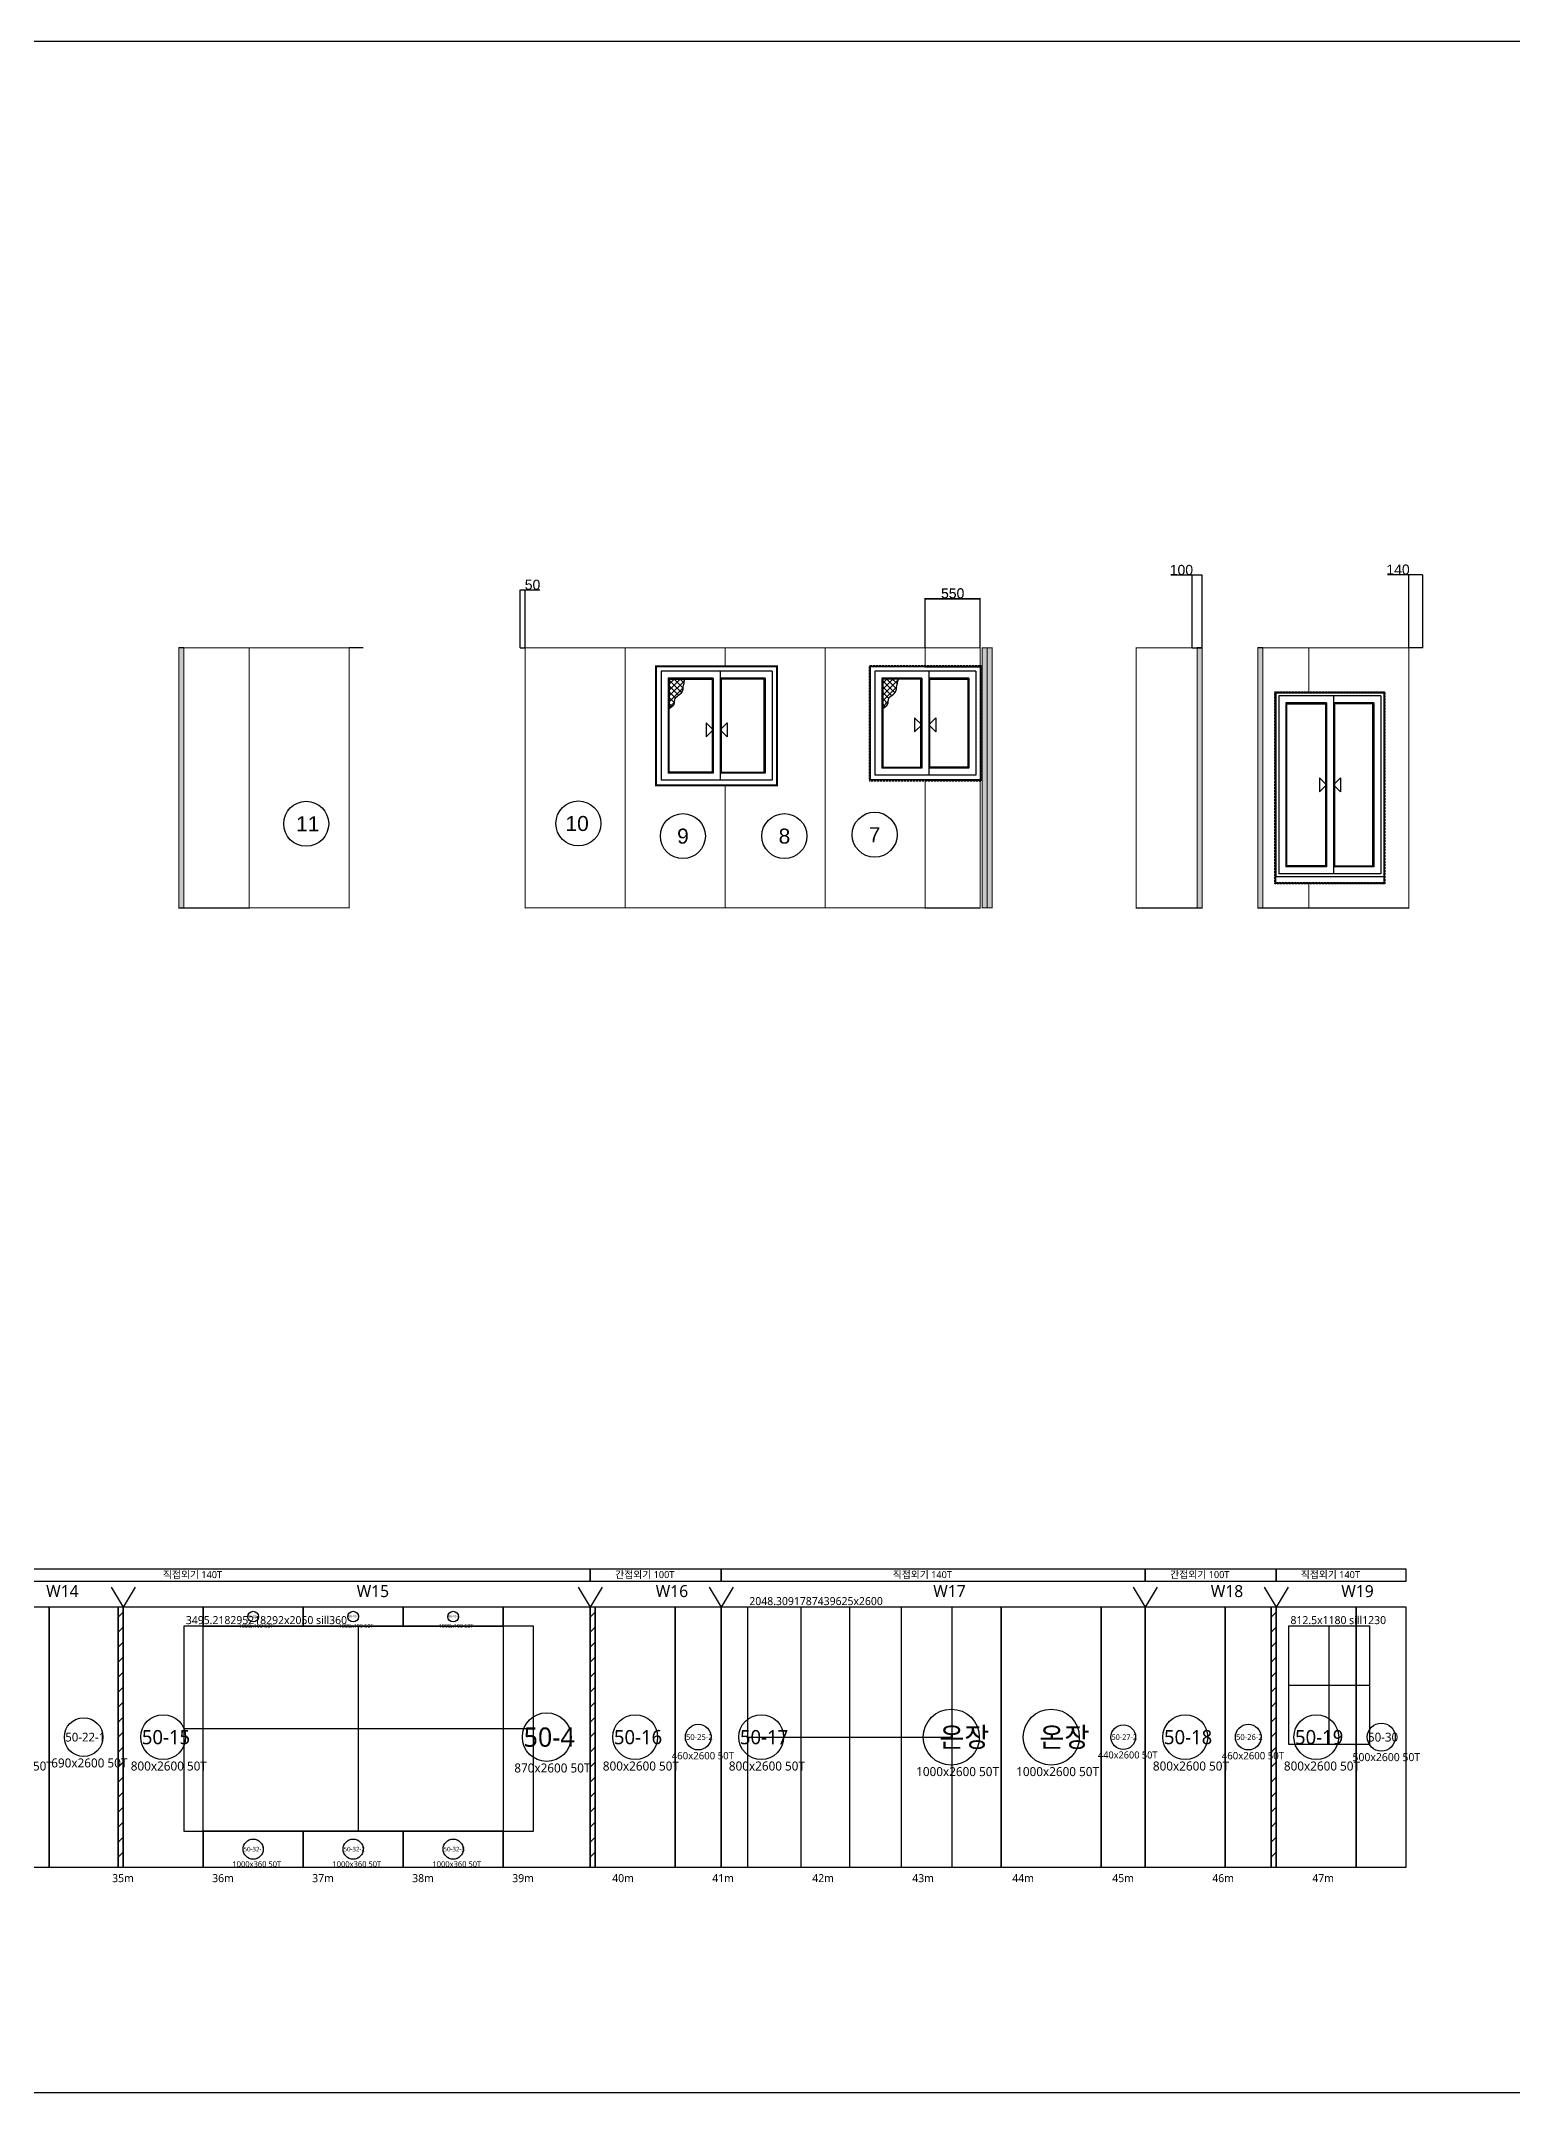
# Model space of a CAD drawing. Header units: millimetres. Extents: x 55547 to 190849, y 191990 to 326950.
# Drawn here: x 94789 to 109507, y 279763 to 300279 of the extents above; entities that cross this region are included whole.
import ezdxf
from ezdxf.enums import TextEntityAlignment as Align

# ---------------------------------------------------------------- set-up
doc = ezdxf.new("R2010")
doc.units = ezdxf.units.MM
doc.linetypes.add('HID', pattern=[3, 2, -1])
doc.layers.get('Defpoints').update_dxf_attribs({"color": 144})
for name, color, linetype in [('000_50T 1pcs', 3, 'Continuous'), ('000_90T 2pcs', 4, 'Continuous'), ('000_90T 갯수', 2, 'Continuous'), ('000_삭제분', 4, 'Continuous'), ('AA-DWXM-WIND', 4, 'Continuous'), ('ELEV_INSUL', 4, 'Continuous'), ('ELEV_INSUL_LAP', 30, 'Continuous'), ('ELEV_INSUL_TXT', 2, 'Continuous'), ('ELEV_OUTLINE', 7, 'Continuous'), ('ELEV_TEXT', 7, 'Continuous'), ('ELEV_WALL_DIV', 8, 'Continuous'), ('ELEV_WINDOW', 5, 'Continuous'), ('HAT', 9, 'Continuous'), ('WID', 4, 'Continuous')]:
    doc.layers.add(name, color=color, linetype=linetype)
doc.styles.add('ELEV_KR', font='malgun.ttf')
doc.styles.get("Standard").update_dxf_attribs({"font": 'arial.ttf'})
doc.dimstyles.new('ISO-25', dxfattribs={"dimtxt": 2.5, "dimasz": 2.5, "dimexe": 1.25, "dimexo": 0.625, "dimtad": 1, "dimtxsty": 'Standard', "dimcen": 2.5, "dimadec": 0, "dimazin": 0, "dimtfac": 1, "dimtmove": 0, "dimatfit": 3, "dimfxl": 1, "dimarcsym": 0})

# ---------------------------------------------------------------- blocks, each defined once
blk = doc.blocks.new('*D594')
at = {"layer": '000_50T 1pcs', "color": 0, "lineweight": -2, "transparency": 16777216}
for p, q in [((108467, 294942), (108252, 294942)), ((108467, 294213), (108467, 294943)), ((108604, 294942), (108469, 294942)), ((108607, 294213), (108607, 294943))]:
    blk.add_line(p, q, dxfattribs=at)
at = {"layer": '000_50T 1pcs', "color": 0, "transparency": 16777216}
for points in [[(108469, 294942), (108469, 294941), (108467, 294942)], [(108604, 294942), (108604, 294941), (108607, 294942)]]:
    blk.add_solid(points, dxfattribs=at)
at = {"layer": 'Defpoints', "color": 0, "transparency": 16777216}
for p in [(108467, 294942), (108467, 294213), (108607, 294213)]:
    blk.add_point(p, dxfattribs=at)
at = {"layer": '000_50T 1pcs', "color": 0, "lineweight": 30, "transparency": 16777216, "insert": (108358, 294994), "char_height": 100, "attachment_point": 5}
blk.add_mtext('140', dxfattribs=at)
blk = doc.blocks.new('*D595')
at = {"layer": '000_50T 1pcs', "color": 0, "lineweight": -2, "transparency": 16777216}
for p, q in [((106301, 294939), (106086, 294939)), ((106301, 294213), (106301, 294940)), ((106398, 294939), (106303, 294939)), ((106401, 294213), (106401, 294940))]:
    blk.add_line(p, q, dxfattribs=at)
at = {"layer": '000_50T 1pcs', "color": 0, "transparency": 16777216}
for points in [[(106303, 294939), (106303, 294938), (106301, 294939)], [(106398, 294939), (106398, 294938), (106401, 294939)]]:
    blk.add_solid(points, dxfattribs=at)
at = {"layer": 'Defpoints', "color": 0, "transparency": 16777216}
for p in [(106301, 294939), (106301, 294213), (106401, 294213)]:
    blk.add_point(p, dxfattribs=at)
at = {"layer": '000_50T 1pcs', "color": 0, "lineweight": 30, "transparency": 16777216, "insert": (106192, 294990), "char_height": 100, "attachment_point": 5}
blk.add_mtext('100', dxfattribs=at)
blk = doc.blocks.new('*D596')
at = {"layer": '000_50T 1pcs', "color": 0, "lineweight": -2, "transparency": 16777216}
for p, q in [((99580, 294213), (99580, 294792)), ((99582, 294791), (99627, 294791)), ((99630, 294213), (99630, 294792)), ((99630, 294791), (99776, 294791))]:
    blk.add_line(p, q, dxfattribs=at)
at = {"layer": '000_50T 1pcs', "color": 0, "transparency": 16777216}
for points in [[(99582, 294791), (99582, 294790), (99580, 294791)], [(99627, 294791), (99627, 294790), (99630, 294791)]]:
    blk.add_solid(points, dxfattribs=at)
at = {"layer": 'Defpoints', "color": 0, "transparency": 16777216}
for p in [(99630, 294791), (99580, 294213), (99630, 294213)]:
    blk.add_point(p, dxfattribs=at)
at = {"layer": '000_50T 1pcs', "color": 0, "lineweight": 30, "transparency": 16777216, "insert": (99704, 294842), "char_height": 100, "attachment_point": 5}
blk.add_mtext('50', dxfattribs=at)
blk = doc.blocks.new('*D597')
at = {"layer": '000_90T 2pcs', "color": 0, "lineweight": -2, "transparency": 16777216}
for p, q in [((103630, 294213), (103630, 294707)), ((103632, 294706), (104177, 294706)), ((104180, 294213), (104180, 294707))]:
    blk.add_line(p, q, dxfattribs=at)
at = {"layer": '000_90T 2pcs', "color": 0, "transparency": 16777216}
for points in [[(103632, 294706), (103632, 294705), (103630, 294706)], [(104177, 294706), (104177, 294705), (104180, 294706)]]:
    blk.add_solid(points, dxfattribs=at)
at = {"layer": 'Defpoints', "color": 0, "transparency": 16777216}
for p in [(104180, 294706), (103630, 294213), (104180, 294213)]:
    blk.add_point(p, dxfattribs=at)
at = {"layer": '000_90T 2pcs', "color": 0, "lineweight": 30, "transparency": 16777216, "insert": (103905, 294757), "char_height": 100, "attachment_point": 5}
blk.add_mtext('550', dxfattribs=at)
blk = doc.blocks.new('*D630')
at = {"layer": '000_삭제분', "color": 0, "lineweight": -2, "transparency": 16777216}
for p, q in [((103630, 294211), (103630, 294705)), ((103632, 294703), (104177, 294703)), ((104180, 294211), (104180, 294705))]:
    blk.add_line(p, q, dxfattribs=at)
at = {"layer": '000_삭제분', "color": 0, "transparency": 16777216}
for points in [[(103632, 294704), (103632, 294703), (103630, 294703)], [(104177, 294704), (104177, 294703), (104180, 294703)]]:
    blk.add_solid(points, dxfattribs=at)
at = {"layer": 'Defpoints', "color": 0, "transparency": 16777216}
for p in [(104180, 294703), (103630, 294210), (104180, 294210)]:
    blk.add_point(p, dxfattribs=at)
at = {"layer": '000_삭제분', "color": 0, "lineweight": 30, "transparency": 16777216, "insert": (103905, 294755), "char_height": 100, "attachment_point": 5}
blk.add_mtext('550', dxfattribs=at)

msp = doc.modelspace()

# ---------------------------------------------------------------- hatches: boundary and pattern name
at = {"layer": '000_50T 1pcs', "transparency": 33554687}
h = msp.add_hatch(dxfattribs=at)
h.set_pattern_fill('HOUND', color=1)
h.set_pattern_definition([(0, (-195168.5485, 98724.4668), (6.35, 1.5875), [25.4, -12.7]), (90, (-195168.5485, 98724.4668), (-1.5875, -6.35), [25.4, -12.7])])
h.paths.add_polyline_path([(96165.556, 294212.666), (96215.556, 294212.666), (96215.556, 291612.041), (96165.556, 291612.041)])
h = msp.add_hatch(dxfattribs=at)
h.set_pattern_fill('HOUND', color=1)
h.set_pattern_definition([(0, (-203202.8365, 98724.4668), (6.35, 1.5875), [25.4, -12.7]), (90, (-203202.8365, 98724.4668), (-1.5875, -6.35), [25.4, -12.7])])
h.paths.add_polyline_path([(104199.844, 294212.666), (104249.844, 294212.666), (104249.844, 291612.041), (104199.844, 291612.041)])
h = msp.add_hatch(dxfattribs=at)
h.set_pattern_fill('HOUND', color=1)
h.set_pattern_definition([(0, (-203252.8365, 98724.4668), (6.35, 1.5875), [25.4, -12.7]), (90, (-203252.8365, 98724.4668), (-1.5875, -6.35), [25.4, -12.7])])
h.paths.add_polyline_path([(104249.844, 294212.666), (104299.844, 294212.666), (104299.844, 291612.041), (104249.844, 291612.041)])
h = msp.add_hatch(dxfattribs=at)
h.set_pattern_fill('HOUND', color=1)
h.set_pattern_definition([(0, (-205353.7542, 98725.7168), (6.35, 1.5875), [25.4, -12.7]), (90, (-205353.7542, 98725.7168), (-1.5875, -6.35), [25.4, -12.7])])
h.paths.add_polyline_path([(106350.761, 294213.916), (106400.761, 294213.916), (106400.761, 291613.291), (106350.761, 291613.291)])
h = msp.add_hatch(dxfattribs=at)
h.set_pattern_fill('HOUND', color=1)
h.set_pattern_definition([(0, (-205959.9525, 98724.4668), (6.35, 1.5875), [25.4, -12.7]), (90, (-205959.9525, 98724.4668), (-1.5875, -6.35), [25.4, -12.7])])
h.paths.add_polyline_path([(106956.96, 294212.666), (107006.96, 294212.666), (107006.96, 291612.041), (106956.96, 291612.041)])
at = {"layer": 'HAT'}
h = msp.add_hatch(dxfattribs=at)
h.set_pattern_fill('NET', color=256, scale=13, angle=45, style=0)
h.set_pattern_definition([(45, (160630.25, 315874.453), (-29.185832, 29.185832), []), (135, (160630.25, 315874.453), (-29.185832, -29.185832), [])])
h.paths.add_polyline_path([(101069.844, 293604.254), (101083.877, 293615.676), (101111.395, 293635.615), (101119.557, 293646.491), (101124.091, 293658.274), (101124.997, 293674.588), (101127.718, 293691.808), (101130.438, 293706.31), (101139.506, 293718.092), (101152.202, 293728.062), (101164.897, 293738.938), (101176.686, 293749.814), (101193.009, 293763.409), (101202.983, 293777.005), (101208.424, 293796.944), (101209.331, 293814.165), (101212.958, 293836.823), (101219.306, 293859.482), (101221.12, 293879.421), (101224.747, 293889.391), (101227.467, 293897.666), (101069.844, 293897.666)])
h = msp.add_hatch(dxfattribs=at)
h.set_pattern_fill('NET', color=256, scale=13, angle=45, style=0)
h.set_pattern_definition([(45, (158495.25, 315874.453), (-29.185832, 29.185832), []), (135, (158495.25, 315874.453), (-29.185832, -29.185832), [])])
h.paths.add_polyline_path([(103204.844, 293604.254), (103218.877, 293615.676), (103246.395, 293635.615), (103254.557, 293646.491), (103259.091, 293658.274), (103259.997, 293674.588), (103262.718, 293691.808), (103265.438, 293706.31), (103274.506, 293718.092), (103287.202, 293728.062), (103299.897, 293738.938), (103311.686, 293749.814), (103328.009, 293763.409), (103337.983, 293777.005), (103343.424, 293796.944), (103344.331, 293814.165), (103347.958, 293836.823), (103354.306, 293859.482), (103356.12, 293879.421), (103359.747, 293889.391), (103362.467, 293897.666), (103204.844, 293897.666)])

# ---------------------------------------------------------------- linework, layer by layer
msp.add_lwpolyline([(55546.931, 300278.92), (141605.298, 300278.92), (141605.298, 279762.542), (55546.931, 279762.542)], close=True)
at = {"layer": '000_50T 1pcs', "color": 1, "const_width": 10}
for points in [[(96165.556, 294212.666), (96215.556, 294212.666), (96215.556, 291612.041), (96165.556, 291612.041)], [(104199.844, 294212.666), (104249.844, 294212.666), (104249.844, 291612.041), (104199.844, 291612.041)], [(104249.844, 294212.666), (104299.844, 294212.666), (104299.844, 291612.041), (104249.844, 291612.041)], [(106350.761, 294213.916), (106400.761, 294213.916), (106400.761, 291613.291), (106350.761, 291613.291)], [(106956.96, 294212.666), (107006.96, 294212.666), (107006.96, 291612.041), (106956.96, 291612.041)]]:
    msp.add_lwpolyline(points, close=True, dxfattribs=at)
at = {"layer": '000_50T 1pcs', "lineweight": 30}
for points in [[(99579.844, 294212.666), (99629.844, 294212.666)], [(106300.761, 294212.666), (106400.761, 294212.666)], [(107006.96, 294212.666), (106956.96, 294212.666)], [(108606.96, 294212.666), (108466.96, 294212.666)]]:
    msp.add_lwpolyline(points, dxfattribs=at)
at = {"layer": '000_50T 1pcs', "lineweight": 30, "const_width": 10}
for points in [[(106400.761, 294212.666), (105740.761, 294212.666), (105740.761, 291612.666), (106400.761, 291612.666)], [(106956.96, 294212.666), (107466.96, 294212.666), (107466.96, 293762.666), (107136.96, 293762.666), (107136.96, 291862.666), (107466.96, 291862.666), (107466.96, 291612.666), (107006.96, 291612.666), (106956.96, 291612.666)], [(107466.96, 294212.666), (107466.96, 293762.666), (108216.96, 293762.666), (108216.96, 291862.666), (107466.96, 291862.666), (107466.96, 291612.666), (108466.96, 291612.666), (108466.96, 294213.291)]]:
    msp.add_lwpolyline(points, close=True, dxfattribs=at)
at = {"layer": '000_90T 2pcs', "lineweight": 30, "const_width": 10}
for points in [[(96165.556, 294212.666), (96870.556, 294212.666), (96870.556, 291612.666), (96165.556, 291612.666)], [(101629.844, 294212.666), (101629.844, 294022.666), (100944.844, 294022.666), (100944.844, 292842.666), (101629.844, 292842.666), (101629.844, 291612.666), (100629.844, 291612.666), (100629.844, 294212.666)], [(101629.844, 294212.666), (101629.844, 294032.666), (101629.844, 294022.666), (102144.844, 294022.666), (102144.844, 292842.666), (101629.844, 292842.666), (101629.844, 291612.666), (102629.844, 291612.666), (102629.844, 294212.666)], [(103629.844, 294212.666), (103629.844, 294022.666), (103079.844, 294022.666), (103079.844, 292892.666), (103629.844, 292892.666), (103629.844, 291612.666), (102629.844, 291612.666), (102629.844, 294212.666)], [(104179.844, 294022.666), (103629.844, 294022.666), (103629.844, 294212.666), (104179.844, 294212.666)], [(104179.844, 292892.666), (103629.844, 292892.666), (103629.844, 291612.666), (104179.844, 291612.666)]]:
    msp.add_lwpolyline(points, close=True, dxfattribs=at)
at = {"layer": '000_90T 2pcs', "lineweight": 30}
for points in [[(96215.556, 294212.666), (96165.556, 294212.666)], [(98010.556, 294212.666), (97870.556, 294212.666)]]:
    msp.add_lwpolyline(points, dxfattribs=at)
at = {"layer": '000_90T 2pcs', "const_width": 10}
for points in [[(97870.556, 294212.666), (97870.556, 291612.666), (96870.556, 291612.666), (96870.556, 294212.666)], [(100629.844, 294212.666), (100629.844, 291612.666), (99629.844, 291612.666), (99629.844, 294212.666)]]:
    msp.add_lwpolyline(points, close=True, dxfattribs=at)
at = {"layer": '000_90T 갯수', "color": 2, "lineweight": 30}
for centre in [(97440.585, 292452.7), (100162.442, 292455.499), (103124.494, 292343.546), (101207.299, 292329.552), (102221.873, 292329.552)]:
    msp.add_circle(centre, 225, dxfattribs=at)
at = {"layer": '000_삭제분', "color": 1, "lineweight": 30, "const_width": 10, "elevation": 0}
for points in [[(96165.556, 294210.166), (96870.556, 294210.166), (96870.556, 291610.166), (96165.556, 291610.166)], [(104179.844, 294020.166), (103629.844, 294020.166), (103629.844, 294210.166), (104179.844, 294210.166)], [(106400.761, 294210.166), (105740.761, 294210.166), (105740.761, 291610.166), (106400.761, 291610.166)], [(106956.96, 294210.166), (107466.96, 294210.166), (107466.96, 293760.166), (107136.96, 293760.166), (107136.96, 291860.166), (107466.96, 291860.166), (107466.96, 291610.166), (107006.96, 291610.166), (106956.96, 291610.166)], [(107466.96, 294210.166), (107466.96, 293760.166), (108216.96, 293760.166), (108216.96, 291860.166), (107466.96, 291860.166), (107466.96, 291610.166), (108466.96, 291610.166), (108466.96, 294210.791)], [(104179.844, 292890.166), (103629.844, 292890.166), (103629.844, 291610.166), (104179.844, 291610.166)]]:
    msp.add_lwpolyline(points, close=True, dxfattribs=at)
at = {"layer": '000_삭제분', "color": 1, "lineweight": 30, "elevation": 0}
for points in [[(96215.556, 294210.166), (96165.556, 294210.166)], [(106300.761, 294210.166), (106400.761, 294210.166)], [(107006.96, 294210.166), (106956.96, 294210.166)]]:
    msp.add_lwpolyline(points, dxfattribs=at)
at = {"layer": 'AA-DWXM-WIND'}
for p, q in [((102144.844, 294022.666), (100944.844, 294022.666)), ((102144.844, 294022.666), (102144.844, 292842.666)), ((104179.844, 294022.666), (103079.844, 294022.666)), ((103079.844, 294022.666), (103079.844, 292892.666)), ((104179.844, 294022.666), (104179.844, 292892.666)), ((102099.844, 293977.666), (100989.844, 293977.666)), ((100989.844, 293977.666), (100989.844, 292887.666)), ((101509.844, 293907.666), (101059.844, 293907.666)), ((101059.844, 293907.666), (101059.844, 292957.666)), ((101509.844, 293907.666), (101509.844, 292957.666)), ((101579.844, 293977.666), (101579.844, 292887.666)), ((102029.844, 293907.666), (101579.844, 293907.666)), ((102029.844, 293907.666), (102029.844, 292957.666)), ((102099.844, 293977.666), (102099.844, 292887.666)), ((104134.844, 293977.666), (103124.844, 293977.666)), ((103124.844, 293977.666), (103124.844, 292937.666)), ((103594.844, 293907.666), (103194.844, 293907.666)), ((103194.844, 293907.666), (103194.844, 293007.666)), ((103594.844, 293907.666), (103594.844, 293007.666)), ((103664.844, 293977.666), (103664.844, 292937.666)), ((104064.844, 293907.666), (103664.844, 293907.666)), ((104064.844, 293907.666), (104064.844, 293007.666)), ((104134.844, 293977.666), (104134.844, 292937.666)), ((103594.844, 293007.666), (103194.844, 293007.666)), ((104064.844, 293007.666), (103664.844, 293007.666)), ((102099.844, 292887.666), (100989.844, 292887.666)), ((101509.844, 292957.666), (101059.844, 292957.666)), ((102029.844, 292957.666), (101579.844, 292957.666)), ((104179.844, 292892.666), (103079.844, 292892.666)), ((104134.844, 292937.666), (103124.844, 292937.666))]:
    msp.add_line(p, q, dxfattribs=at)
at = {"layer": 'AA-DWXM-WIND', "color": 4, "linetype": 'Continuous'}
for p, q in [((108216.96, 293762.666), (107136.96, 293762.666)), ((107136.96, 293762.666), (107136.96, 291922.666)), ((108186.96, 293732.666), (107166.96, 293732.666)), ((107166.96, 293732.666), (107166.96, 291952.666)), ((107641.96, 293662.666), (107236.96, 293662.666)), ((107236.96, 293662.666), (107236.96, 292022.666)), ((107641.96, 293662.666), (107641.96, 292022.666)), ((107711.96, 293732.666), (107711.96, 291952.666)), ((108116.96, 293662.666), (107711.96, 293662.666)), ((108116.96, 293662.666), (108116.96, 292022.666)), ((108186.96, 293732.666), (108186.96, 291952.666)), ((108216.96, 293762.666), (108216.96, 291922.666)), ((108186.96, 291952.666), (107166.96, 291952.666)), ((107641.96, 292022.666), (107236.96, 292022.666)), ((108116.96, 292022.666), (107711.96, 292022.666)), ((108216.96, 291922.666), (107136.96, 291922.666))]:
    msp.add_line(p, q, dxfattribs=at)
at = {"layer": 'AA-DWXM-WIND', "color": 7, "linetype": 'HID', "const_width": 10}
msp.add_lwpolyline([(100934.844, 292832.666), (102154.844, 292832.666), (102154.844, 294032.666), (100934.844, 294032.666)], close=True, dxfattribs=at)
at = {"layer": 'AA-DWXM-WIND', "const_width": 10}
for points in [[(100944.844, 294022.666), (100944.844, 292842.666)], [(102144.844, 292842.666), (100944.844, 292842.666)]]:
    msp.add_lwpolyline(points, dxfattribs=at)
at = {"layer": 'AA-DWXM-WIND', "color": 7, "linetype": 'HID'}
for points in [[(104189.844, 294032.666), (103069.844, 294032.666), (103069.844, 292882.666), (104189.844, 292882.666)], [(108226.96, 291852.666), (107126.96, 291852.666), (107126.96, 293772.666), (108226.96, 293772.666)], [(108216.96, 291862.666), (107136.96, 291862.666), (107136.96, 293762.666), (108216.96, 293762.666)]]:
    msp.add_lwpolyline(points, close=True, dxfattribs=at)
at = {"layer": 'AA-DWXM-WIND', "color": 8, "linetype": 'Continuous'}
for points in [[(101499.844, 292967.666), (101069.844, 292967.666), (101069.844, 293897.666), (101499.844, 293897.666)], [(102019.844, 293897.666), (101589.844, 293897.666), (101589.844, 292967.666), (102019.844, 292967.666)], [(103584.844, 293897.666), (103204.844, 293897.666), (103204.844, 293017.666), (103584.844, 293017.666)], [(104054.844, 293017.666), (103674.844, 293017.666), (103674.844, 293897.666), (104054.844, 293897.666)], [(107631.96, 292032.666), (107246.96, 292032.666), (107246.96, 293652.666), (107631.96, 293652.666)], [(108106.96, 293652.666), (107721.96, 293652.666), (107721.96, 292032.666), (108106.96, 292032.666)]]:
    msp.add_lwpolyline(points, close=True, dxfattribs=at)
at = {"layer": 'AA-DWXM-WIND', "color": 7}
for points in [[(107571.249, 292913.377), (107571.249, 292771.955), (107641.96, 292842.666)], [(107782.67, 292913.377), (107782.67, 292771.955), (107711.96, 292842.666)]]:
    msp.add_lwpolyline(points, close=True, dxfattribs=at)
at = {"layer": 'ELEV_INSUL', "color": 30}
for p, q in [((100280.574, 285000.496), (92545.574, 285000.496)), ((100280.574, 284880.496), (100280.574, 285000.496)), ((105830.574, 285000.496), (101590.574, 285000.496)), ((101590.574, 285000.496), (101590.574, 284880.496)), ((105830.574, 284880.496), (105830.574, 285000.496)), ((108440.574, 285000.496), (107140.574, 285000.496)), ((107140.574, 285000.496), (107140.574, 284880.496)), ((108440.574, 284880.496), (108440.574, 285000.496)), ((92545.574, 284880.496), (100280.574, 284880.496)), ((101590.574, 284880.496), (105830.574, 284880.496)), ((107140.574, 284880.496), (108440.574, 284880.496))]:
    msp.add_line(p, q, dxfattribs=at)
at = {"layer": 'ELEV_INSUL', "color": 5}
for p, q in [((101590.574, 285000.496), (100280.574, 285000.496)), ((100280.574, 285000.496), (100280.574, 284880.496)), ((101590.574, 284880.496), (101590.574, 285000.496)), ((107140.574, 285000.496), (105830.574, 285000.496)), ((105830.574, 285000.496), (105830.574, 284880.496)), ((107140.574, 284880.496), (107140.574, 285000.496)), ((100280.574, 284880.496), (101590.574, 284880.496)), ((105830.574, 284880.496), (107140.574, 284880.496))]:
    msp.add_line(p, q, dxfattribs=at)
at = {"layer": 'ELEV_INSUL'}
for p, q in [((95490.574, 284820.496), (95610.574, 284620.496)), ((95730.574, 284820.496), (95610.574, 284620.496)), ((100160.574, 284820.496), (100280.574, 284620.496)), ((100400.574, 284820.496), (100280.574, 284620.496)), ((101470.574, 284820.496), (101590.574, 284620.496)), ((101710.574, 284820.496), (101590.574, 284620.496)), ((105710.574, 284820.496), (105830.574, 284620.496)), ((105950.574, 284820.496), (105830.574, 284620.496)), ((107020.574, 284820.496), (107140.574, 284620.496)), ((107260.574, 284820.496), (107140.574, 284620.496))]:
    msp.add_line(p, q, dxfattribs=at)
at = {"layer": 'ELEV_INSUL', "color": 6}
for p, q in [((94870.574, 284620.496), (94070.574, 284620.496)), ((94870.574, 282020.496), (94870.574, 284620.496)), ((95560.574, 284620.496), (94870.574, 284620.496)), ((94870.574, 284620.496), (94870.574, 282020.496)), ((95560.574, 282020.496), (95560.574, 284620.496)), ((96410.574, 284620.496), (95610.574, 284620.496)), ((95610.574, 284620.496), (95610.574, 282020.496)), ((96410.574, 282020.496), (96410.574, 284620.496)), ((97410.574, 284620.496), (96410.574, 284620.496)), ((96410.574, 284620.496), (96410.574, 284430.496)), ((97410.574, 284430.496), (97410.574, 284620.496)), ((98410.574, 284620.496), (97410.574, 284620.496)), ((97410.574, 284620.496), (97410.574, 284430.496)), ((98410.574, 284430.496), (98410.574, 284620.496)), ((99410.574, 284620.496), (98410.574, 284620.496)), ((98410.574, 284620.496), (98410.574, 284430.496)), ((100280.574, 284620.496), (99410.574, 284620.496)), ((99410.574, 284620.496), (99410.574, 282020.496)), ((99410.574, 284430.496), (99410.574, 284620.496)), ((100280.574, 282020.496), (100280.574, 284620.496)), ((101130.574, 284620.496), (100330.574, 284620.496)), ((100330.574, 284620.496), (100330.574, 282020.496)), ((101130.574, 282020.496), (101130.574, 284620.496)), ((101590.574, 284620.496), (101130.574, 284620.496)), ((101130.574, 284620.496), (101130.574, 282020.496)), ((101590.574, 282020.496), (101590.574, 284620.496)), ((102390.574, 284620.496), (101590.574, 284620.496)), ((101590.574, 284620.496), (101590.574, 282020.496)), ((102390.574, 282020.496), (102390.574, 284620.496)), ((104390.574, 284620.496), (103390.574, 284620.496)), ((103390.574, 284620.496), (103390.574, 282020.496)), ((104390.574, 282020.496), (104390.574, 284620.496)), ((105390.574, 284620.496), (104390.574, 284620.496)), ((104390.574, 284620.496), (104390.574, 282020.496)), ((105390.574, 282020.496), (105390.574, 284620.496)), ((105830.574, 284620.496), (105390.574, 284620.496)), ((105390.574, 284620.496), (105390.574, 282020.496)), ((105830.574, 282020.496), (105830.574, 284620.496)), ((106630.574, 284620.496), (105830.574, 284620.496)), ((105830.574, 284620.496), (105830.574, 282020.496)), ((106630.574, 282020.496), (106630.574, 284620.496)), ((107090.574, 284620.496), (106630.574, 284620.496)), ((106630.574, 284620.496), (106630.574, 282020.496)), ((107090.574, 282020.496), (107090.574, 284620.496)), ((107940.574, 284620.496), (107140.574, 284620.496)), ((107140.574, 284620.496), (107140.574, 282020.496)), ((107940.574, 282020.496), (107940.574, 284620.496)), ((108440.574, 284620.496), (107940.574, 284620.496)), ((107940.574, 284620.496), (107940.574, 282020.496)), ((108440.574, 282020.496), (108440.574, 284620.496)), ((96410.574, 284430.496), (97410.574, 284430.496)), ((97410.574, 284430.496), (98410.574, 284430.496)), ((98410.574, 284430.496), (99410.574, 284430.496)), ((97410.574, 282380.496), (96410.574, 282380.496)), ((96410.574, 282380.496), (96410.574, 282020.496)), ((97410.574, 282020.496), (97410.574, 282380.496)), ((98410.574, 282380.496), (97410.574, 282380.496)), ((97410.574, 282380.496), (97410.574, 282020.496)), ((98410.574, 282020.496), (98410.574, 282380.496)), ((99410.574, 282380.496), (98410.574, 282380.496)), ((98410.574, 282380.496), (98410.574, 282020.496)), ((99410.574, 282020.496), (99410.574, 282380.496)), ((94070.574, 282020.496), (94870.574, 282020.496)), ((94870.574, 282020.496), (95560.574, 282020.496)), ((95610.574, 282020.496), (96410.574, 282020.496)), ((96410.574, 282020.496), (97410.574, 282020.496)), ((97410.574, 282020.496), (98410.574, 282020.496)), ((98410.574, 282020.496), (99410.574, 282020.496)), ((99410.574, 282020.496), (100280.574, 282020.496)), ((100330.574, 282020.496), (101130.574, 282020.496)), ((101130.574, 282020.496), (101590.574, 282020.496)), ((101590.574, 282020.496), (102390.574, 282020.496)), ((103390.574, 282020.496), (104390.574, 282020.496)), ((104390.574, 282020.496), (105390.574, 282020.496)), ((105390.574, 282020.496), (105830.574, 282020.496)), ((105830.574, 282020.496), (106630.574, 282020.496)), ((106630.574, 282020.496), (107090.574, 282020.496)), ((107140.574, 282020.496), (107940.574, 282020.496)), ((107940.574, 282020.496), (108440.574, 282020.496))]:
    msp.add_line(p, q, dxfattribs=at)
at = {"layer": 'ELEV_INSUL_LAP'}
for p, q in [((95610.574, 284620.496), (95560.574, 284620.496)), ((95560.574, 284620.496), (95560.574, 282020.496)), ((95560.574, 284520.496), (95610.574, 284570.496)), ((95610.574, 282020.496), (95610.574, 284620.496)), ((100330.574, 284620.496), (100280.574, 284620.496)), ((100280.574, 284620.496), (100280.574, 282020.496)), ((100280.574, 284520.496), (100330.574, 284570.496)), ((100330.574, 282020.496), (100330.574, 284620.496)), ((107140.574, 284620.496), (107090.574, 284620.496)), ((107090.574, 284620.496), (107090.574, 282020.496)), ((107090.574, 284520.496), (107140.574, 284570.496)), ((107140.574, 282020.496), (107140.574, 284620.496)), ((95560.574, 284370.496), (95610.574, 284420.496)), ((100280.574, 284370.496), (100330.574, 284420.496)), ((107090.574, 284370.496), (107140.574, 284420.496)), ((95560.574, 284220.496), (95610.574, 284270.496)), ((100280.574, 284220.496), (100330.574, 284270.496)), ((107090.574, 284220.496), (107140.574, 284270.496)), ((95560.574, 284070.496), (95610.574, 284120.496)), ((95560.574, 283920.496), (95610.574, 283970.496)), ((100280.574, 284070.496), (100330.574, 284120.496)), ((100280.574, 283920.496), (100330.574, 283970.496)), ((107090.574, 284070.496), (107140.574, 284120.496)), ((107090.574, 283920.496), (107140.574, 283970.496)), ((95560.574, 283770.496), (95610.574, 283820.496)), ((100280.574, 283770.496), (100330.574, 283820.496)), ((107090.574, 283770.496), (107140.574, 283820.496)), ((95560.574, 283620.496), (95610.574, 283670.496)), ((100280.574, 283620.496), (100330.574, 283670.496)), ((107090.574, 283620.496), (107140.574, 283670.496)), ((95560.574, 283470.496), (95610.574, 283520.496)), ((95560.574, 283320.496), (95610.574, 283370.496)), ((100280.574, 283470.496), (100330.574, 283520.496)), ((100280.574, 283320.496), (100330.574, 283370.496)), ((107090.574, 283470.496), (107140.574, 283520.496)), ((107090.574, 283320.496), (107140.574, 283370.496)), ((95560.574, 283170.496), (95610.574, 283220.496)), ((100280.574, 283170.496), (100330.574, 283220.496)), ((107090.574, 283170.496), (107140.574, 283220.496)), ((95560.574, 283020.496), (95610.574, 283070.496)), ((100280.574, 283020.496), (100330.574, 283070.496)), ((107090.574, 283020.496), (107140.574, 283070.496)), ((95560.574, 282870.496), (95610.574, 282920.496)), ((95560.574, 282720.496), (95610.574, 282770.496)), ((100280.574, 282870.496), (100330.574, 282920.496)), ((100280.574, 282720.496), (100330.574, 282770.496)), ((107090.574, 282870.496), (107140.574, 282920.496)), ((107090.574, 282720.496), (107140.574, 282770.496)), ((95560.574, 282570.496), (95610.574, 282620.496)), ((100280.574, 282570.496), (100330.574, 282620.496)), ((107090.574, 282570.496), (107140.574, 282620.496)), ((95560.574, 282420.496), (95610.574, 282470.496)), ((95560.574, 282270.496), (95610.574, 282320.496)), ((100280.574, 282420.496), (100330.574, 282470.496)), ((100280.574, 282270.496), (100330.574, 282320.496)), ((107090.574, 282420.496), (107140.574, 282470.496)), ((107090.574, 282270.496), (107140.574, 282320.496)), ((95560.574, 282120.496), (95610.574, 282170.496)), ((100280.574, 282120.496), (100330.574, 282170.496)), ((107090.574, 282120.496), (107140.574, 282170.496)), ((95560.574, 282020.496), (95610.574, 282020.496)), ((100280.574, 282020.496), (100330.574, 282020.496)), ((107090.574, 282020.496), (107140.574, 282020.496))]:
    msp.add_line(p, q, dxfattribs=at)
at = {"layer": 'ELEV_INSUL_TXT', "color": 3}
for centre, radius in [((96910.574, 284525.496), 53.2), ((97910.574, 284525.496), 53.2), ((98910.574, 284525.496), 53.2), ((96010.574, 283320.496), 224), ((99845.574, 283320.496), 243.6), ((100730.574, 283320.496), 224), ((101990.574, 283320.496), 224), ((103890.574, 283320.496), 280), ((104890.574, 283320.496), 280), ((106230.574, 283320.496), 224), ((107540.574, 283320.496), 224), ((95215.574, 283320.496), 193.2), ((101360.574, 283320.496), 128.8), ((105610.574, 283320.496), 123.2), ((106860.574, 283320.496), 128.8), ((108190.574, 283320.496), 140), ((96910.574, 282200.496), 100.8), ((97910.574, 282200.496), 100.8), ((98910.574, 282200.496), 100.8)]:
    msp.add_circle(centre, radius, dxfattribs=at)
at = {"layer": 'ELEV_OUTLINE'}
for p, q in [((108440.574, 284620.496), (60500.574, 284620.496)), ((108440.574, 282020.496), (108440.574, 284620.496)), ((60500.574, 282020.496), (108440.574, 282020.496))]:
    msp.add_line(p, q, dxfattribs=at)
at = {"layer": 'ELEV_WALL_DIV'}
for p, q in [((95610.574, 282020.496), (95610.574, 284620.496)), ((100280.574, 282020.496), (100280.574, 284620.496)), ((101590.574, 282020.496), (101590.574, 284620.496)), ((105830.574, 282020.496), (105830.574, 284620.496)), ((107140.574, 282020.496), (107140.574, 284620.496))]:
    msp.add_line(p, q, dxfattribs=at)
at = {"layer": 'ELEV_WINDOW'}
for p, q in [((103900.043, 284620.496), (101851.734, 284620.496)), ((101851.734, 284620.496), (101851.734, 282020.496)), ((102875.888, 282020.496), (102875.888, 284620.496)), ((103900.043, 282020.496), (103900.043, 284620.496)), ((99712.601, 284430.496), (96217.383, 284430.496)), ((96217.383, 284430.496), (96217.383, 282380.496)), ((97964.992, 282380.496), (97964.992, 284430.496)), ((99712.601, 282380.496), (99712.601, 284430.496)), ((108074.949, 284430.496), (107262.449, 284430.496)), ((107262.449, 284430.496), (107262.449, 283250.496)), ((107668.699, 283250.496), (107668.699, 284430.496)), ((108074.949, 283250.496), (108074.949, 284430.496)), ((107262.449, 283840.496), (108074.949, 283840.496)), ((96217.383, 283405.496), (99712.601, 283405.496)), ((101851.734, 283320.496), (103900.043, 283320.496)), ((107262.449, 283250.496), (108074.949, 283250.496)), ((96217.383, 282380.496), (99712.601, 282380.496)), ((101851.734, 282020.496), (103900.043, 282020.496))]:
    msp.add_line(p, q, dxfattribs=at)
at = {"layer": 'HAT'}
for points in [[(101069.844, 293604.254), (101083.877, 293615.676), (101111.395, 293635.615), (101119.557, 293646.491), (101124.091, 293658.274), (101124.997, 293674.588), (101127.718, 293691.808), (101130.438, 293706.31), (101139.506, 293718.092), (101152.202, 293728.062), (101164.897, 293738.938), (101176.686, 293749.814), (101193.009, 293763.409), (101202.983, 293777.005), (101208.424, 293796.944), (101209.331, 293814.165), (101212.958, 293836.823), (101219.306, 293859.482), (101221.12, 293879.421), (101224.747, 293889.391), (101227.467, 293897.666), (101069.844, 293897.666)], [(103204.844, 293604.254), (103218.877, 293615.676), (103246.395, 293635.615), (103254.557, 293646.491), (103259.091, 293658.274), (103259.997, 293674.588), (103262.718, 293691.808), (103265.438, 293706.31), (103274.506, 293718.092), (103287.202, 293728.062), (103299.897, 293738.938), (103311.686, 293749.814), (103328.009, 293763.409), (103337.983, 293777.005), (103343.424, 293796.944), (103344.331, 293814.165), (103347.958, 293836.823), (103354.306, 293859.482), (103356.12, 293879.421), (103359.747, 293889.391), (103362.467, 293897.666), (103204.844, 293897.666)]]:
    msp.add_lwpolyline(points, close=True, dxfattribs=at)
at = {"layer": 'WID', "color": 7}
for points in [[(101439.133, 293463.377), (101439.133, 293321.955), (101509.844, 293392.666)], [(101650.554, 293463.377), (101650.554, 293321.955), (101579.844, 293392.666)], [(103524.133, 293513.377), (103524.133, 293371.955), (103594.844, 293442.666)], [(103735.554, 293513.377), (103735.554, 293371.955), (103664.844, 293442.666)]]:
    msp.add_lwpolyline(points, close=True, dxfattribs=at)

# ---------------------------------------------------------------- texts
at = {"layer": '000_90T 갯수', "color": 2, "lineweight": 30}
for s, p in [('11', (97456.239, 292452.7)), ('10', (100149.652, 292455.499)), ('9', (101207.81, 292329.552)), ('8', (102222.589, 292329.552)), ('7', (103124.084, 292343.546))]:
    msp.add_text(s, height=150, dxfattribs=at).set_placement(p, align=Align.MIDDLE_CENTER)
at = {"layer": 'ELEV_INSUL_TXT', "style": 'ELEV_KR'}
for s, height, p in [('직접외기 140T', 70, (96008.074, 284910.496)), ('간접외기 100T', 70, (100530.574, 284910.496)), ('직접외기 140T', 70, (103305.574, 284910.496)), ('간접외기 100T', 70, (106080.574, 284910.496)), ('직접외기 140T', 70, (107385.574, 284910.496)), ('1000x190 50T', 40, (96766.574, 284412.296)), ('1000x190 50T', 40, (97766.574, 284412.296)), ('1000x190 50T', 40, (98766.574, 284412.296)), ('460x2600 50T', 73.6, (101095.614, 283098.096)), ('440x2600 50T', 70.4, (105357.134, 283106.896)), ('460x2600 50T', 73.6, (106595.614, 283098.096)), ('500x2600 50T', 80, (107902.574, 283080.496)), ('800x2600 50T', 90, (94146.574, 282986.496)), ('690x2600 50T', 90, (94891.574, 283017.296)), ('800x2600 50T', 90, (95686.574, 282986.496)), ('870x2600 50T', 90, (99521.574, 282966.896)), ('800x2600 50T', 90, (100406.574, 282986.496)), ('800x2600 50T', 90, (101666.574, 282986.496)), ('1000x2600 50T', 90, (103539.574, 282930.496)), ('1000x2600 50T', 90, (104539.574, 282930.496)), ('800x2600 50T', 90, (105906.574, 282986.496)), ('800x2600 50T', 90, (107216.574, 282986.496)), ('1000x360 50T', 57.6, (96703.214, 282022.096)), ('1000x360 50T', 57.6, (97703.214, 282022.096)), ('1000x360 50T', 57.6, (98703.214, 282022.096))]:
    msp.add_text(s, height=height, dxfattribs=at).set_placement(p)
at = {"layer": 'ELEV_INSUL_TXT', "color": 3, "style": 'ELEV_KR'}
for s, height, p in [('50-32-6', 24.0667, (96860.034, 284513.462)), ('50-32-7', 24.0667, (97860.034, 284513.462)), ('50-32-8', 24.0667, (98860.034, 284513.462)), ('50-22-1', 87.4, (95032.034, 283276.796)), ('50-15', 141.8667, (95797.774, 283249.562)), ('50-4', 192.85, (99614.154, 283224.071)), ('50-16', 141.8667, (100517.774, 283249.562)), ('50-25-2', 58.2667, (101238.214, 283291.362)), ('50-17', 141.8667, (101777.774, 283249.562)), ('온장', 200, (103770.574, 283220.496)), ('온장', 200, (104770.574, 283220.496)), ('50-27-2', 55.7333, (105493.534, 283292.629)), ('50-18', 141.8667, (106017.774, 283249.562)), ('50-26-2', 58.2667, (106738.214, 283291.362)), ('50-19', 141.8667, (107327.774, 283249.562)), ('50-30', 88.6667, (108057.574, 283276.162)), ('50-32-1', 45.6, (96814.814, 282177.696)), ('50-32-2', 45.6, (97814.814, 282177.696)), ('50-32-3', 45.6, (98814.814, 282177.696))]:
    msp.add_text(s, height=height, dxfattribs=at).set_placement(p)
at = {"layer": 'ELEV_TEXT', "style": 'ELEV_KR'}
for s, height, p in [('W14', 120, (94840.574, 284720.496)), ('W15', 120, (97945.574, 284720.496)), ('W16', 120, (100935.574, 284720.496)), ('W17', 120, (103710.574, 284720.496)), ('W18', 120, (106485.574, 284720.496)), ('W19', 120, (107790.574, 284720.496)), ('2048.3091787439625x2600', 80, (101871.734, 284640.496)), ('3495.218295218292x2050 sill360', 80, (96237.383, 284450.496)), ('812.5x1180 sill1230', 80, (107282.449, 284450.496)), ('35m', 80, (95500.574, 281870.496)), ('36m', 80, (96500.574, 281870.496)), ('37m', 80, (97500.574, 281870.496)), ('38m', 80, (98500.574, 281870.496)), ('39m', 80, (99500.574, 281870.496)), ('40m', 80, (100500.574, 281870.496)), ('41m', 80, (101500.574, 281870.496)), ('42m', 80, (102500.574, 281870.496)), ('43m', 80, (103500.574, 281870.496)), ('44m', 80, (104500.574, 281870.496)), ('45m', 80, (105500.574, 281870.496)), ('46m', 80, (106500.574, 281870.496)), ('47m', 80, (107500.574, 281870.496))]:
    msp.add_text(s, height=height, dxfattribs=at).set_placement(p)

# ---------------------------------------------------------------- dimensions: what is measured, and where the dimension line sits
at = {"layer": '000_50T 1pcs', "lineweight": 30}
for base, p1, p2, picture, middle in [((106300.761, 294938.534), (106400.761, 294212.666), (106300.761, 294212.666), '*D595', (106192.043, 294990.216)), ((108466.96, 294941.832), (108606.96, 294212.666), (108466.96, 294212.666), '*D594', (108358.241, 294993.514)), ((99629.844, 294790.703), (99579.844, 294212.666), (99629.844, 294212.666), '*D596', (99704.421, 294842.385))]:
    dim = msp.add_linear_dim(base=base, p1=p1, p2=p2, angle=180, dimstyle='ISO-25', override={"dimtxt": 100}, dxfattribs=at)
    dim.commit()
    dim.dimension.update_dxf_attribs({"geometry": picture, "text_midpoint": middle})
at = {"layer": '000_90T 2pcs', "lineweight": 30}
dim = msp.add_linear_dim(base=(104179.844, 294705.8), p1=(103629.844, 294212.666), p2=(104179.844, 294212.666), angle=180, dimstyle='ISO-25', override={"dimtxt": 100}, dxfattribs=at)
dim.commit()
dim.dimension.update_dxf_attribs({"geometry": '*D597', "text_midpoint": (103904.844, 294757.482)})
at = {"layer": '000_삭제분', "color": 1, "lineweight": 30}
dim = msp.add_linear_dim(base=(104179.844, 294703.3, 0), p1=(103629.844, 294210.166, 0), p2=(104179.844, 294210.166, 0), angle=180, dimstyle='ISO-25', override={"dimtxt": 100}, dxfattribs=at)
dim.commit()
dim.dimension.update_dxf_attribs({"geometry": '*D630', "text_midpoint": (103904.844, 294754.982, 0)})

doc.saveas('drawing.dxf')
